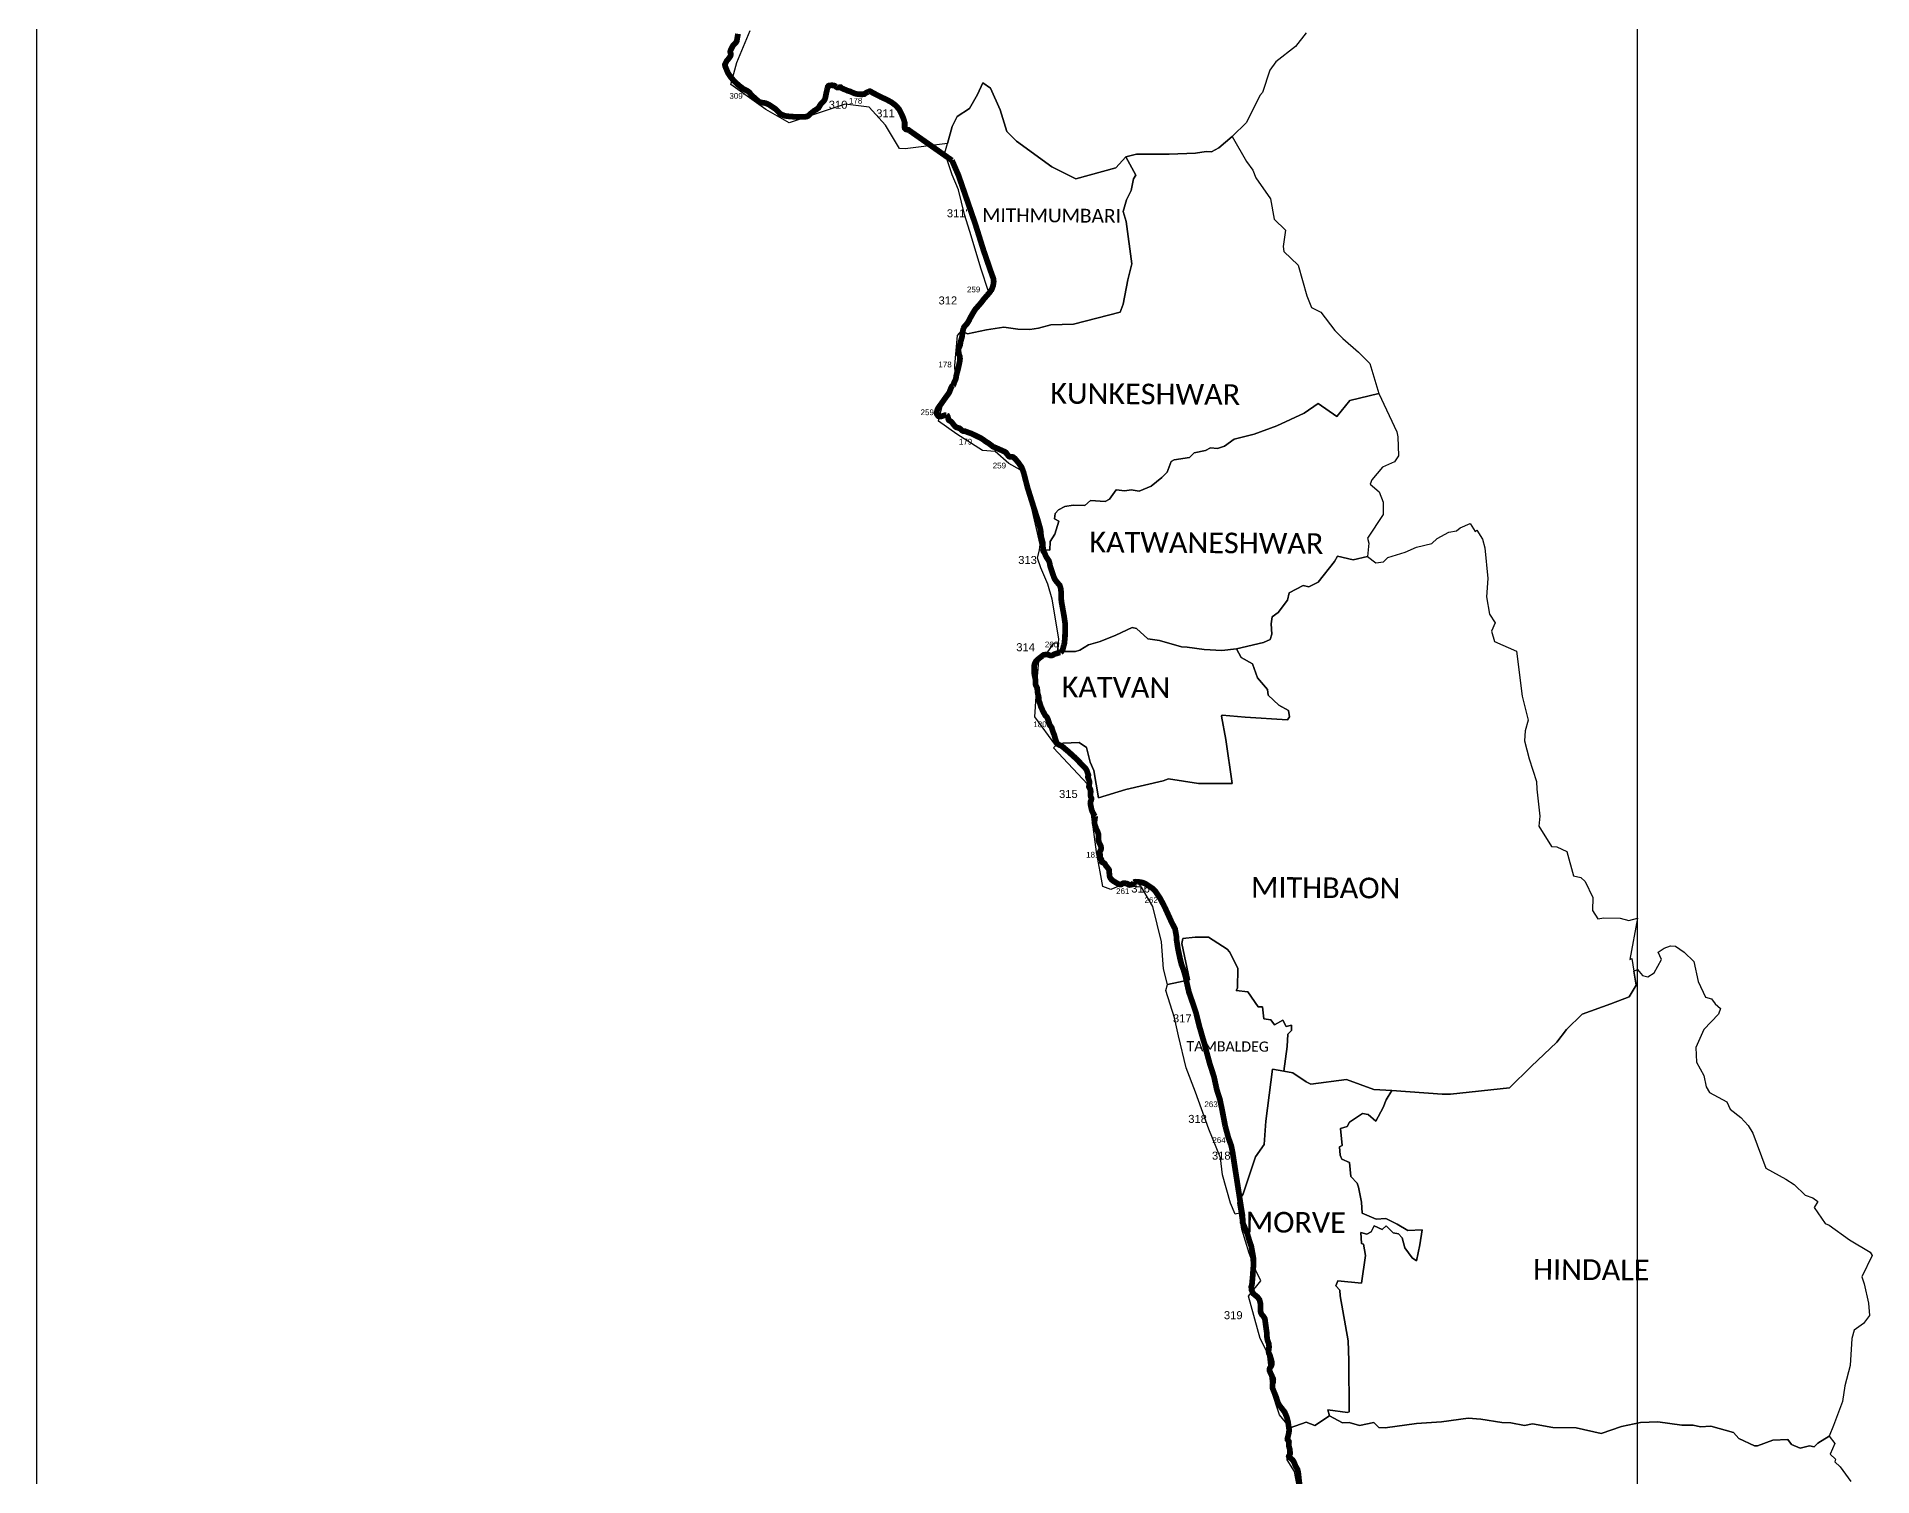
# Model space of a CAD drawing. Header units: metres. Extents: x 0 to 561379, y 0 to 4092696.
# Drawn here: x 319714 to 335767, y 1797582 to 1810169 of the extents above; entities that cross this region are included whole.
import ezdxf

# ---------------------------------------------------------------- set-up
doc = ezdxf.new("R2010")
doc.units = ezdxf.units.M
for name, color, linetype in [('ARTIFICIALLY PROTECTED', 10, 'Continuous'), ('COASTLINE', 5, 'Continuous'), ('NATURALLY PROTECTED', 3, 'Continuous'), ('UNPROTECTED', 130, 'Continuous'), ('UNPROTECTED DUE TO CREEK', 150, 'Continuous'), ('VILLAGE BOUNDRY', 32, 'Continuous'), ('VILLAGE NAME', 1, 'Continuous')]:
    doc.layers.add(name, color=color, linetype=linetype)
doc.styles.get("Standard").update_dxf_attribs({"font": 'arial.ttf'})
picture_1 = doc.add_image_def('image1.ecw', size_in_pixel=(466537, 1349983.0))

msp = doc.modelspace()

# ---------------------------------------------------------------- linework, layer by layer
at = {"layer": 'ARTIFICIALLY PROTECTED', "const_width": 50, "flags": 128}
for points in [[(328060, 1807949), (328045, 1807929), (328029, 1807911)], [(327728, 1807120), (327725, 1807118), (327717, 1807111), (327713, 1807103), (327705, 1807085), (327696, 1807060), (327681, 1807038), (327671, 1807025), (327635, 1806974), (327618, 1806950), (327601, 1806927), (327590, 1806905), (327587, 1806893), (327584, 1806878), (327587, 1806867), (327595, 1806856), (327600, 1806850), (327607, 1806847), (327623, 1806848), (327651, 1806858), (327662, 1806861), (327670, 1806861)], [(328073, 1806587), (328074, 1806586), (328115, 1806569), (328119, 1806567), (328158, 1806550), (328182, 1806539), (328191, 1806533), (328196, 1806526), (328200, 1806519), (328217, 1806499), (328224, 1806496), (328248, 1806495), (328255, 1806492), (328270, 1806480), (328284, 1806463)], [(328697, 1804848), (328687, 1804809), (328676, 1804792), (328669, 1804787)], [(329244, 1802765), (329250, 1802764), (329254, 1802762), (329255, 1802760), (329265, 1802753), (329270, 1802752), (329296, 1802757), (329306, 1802767), (329311, 1802776)], [(329347, 1802779), (329359, 1802778), (329385, 1802773), (329408, 1802765), (329434, 1802748), (329470, 1802724), (329489, 1802707), (329501, 1802693), (329538, 1802637), (329574, 1802570), (329578, 1802562)], [(330032, 1800975), (330034, 1800965), (330062, 1800877), (330081, 1800787), (330088, 1800750)], [(330109, 1800641), (330110, 1800638), (330135, 1800546), (330157, 1800483)]]:
    msp.add_lwpolyline(points, dxfattribs=at)
at = {"layer": 'COASTLINE', "flags": 128}
msp.add_lwpolyline([(325845, 1810179), (325839, 1810146), (325837, 1810132), (325832, 1810122), (325827, 1810116), (325817, 1810105), (325807, 1810095), (325801, 1810087), (325792, 1810069), (325783, 1810051), (325779, 1810039), (325781, 1810029), (325785, 1810020), (325785, 1810012), (325781, 1809999), (325771, 1809984), (325748, 1809956), (325740, 1809940), (325733, 1809926), (325734, 1809914), (325740, 1809899), (325759, 1809853), (325785, 1809813), (325818, 1809777), (325852, 1809745), (325893, 1809713), (325932, 1809693), (325947, 1809682), (325963, 1809660), (325989, 1809637), (326031, 1809600), (326053, 1809593), (326088, 1809588), (326114, 1809577), (326151, 1809553), (326177, 1809536), (326191, 1809522), (326215, 1809495), (326255, 1809477), (326303, 1809471), (326369, 1809467), (326424, 1809467), (326449, 1809471), (326462, 1809477), (326482, 1809496), (326512, 1809520), (326536, 1809535), (326543, 1809540), (326551, 1809546), (326555, 1809552), (326561, 1809563), (326569, 1809576), (326579, 1809587), (326589, 1809598), (326599, 1809608), (326607, 1809621), (326611, 1809634), (326619, 1809674), (326625, 1809699), (326628, 1809714), (326632, 1809731), (326636, 1809736), (326639, 1809740), (326644, 1809742), (326653, 1809743), (326667, 1809744), (326682, 1809743), (326692, 1809740), (326699, 1809736), (326705, 1809730), (326714, 1809725), (326721, 1809724), (326727, 1809724), (326736, 1809727), (326739, 1809728), (326744, 1809728), (326748, 1809723), (326752, 1809720), (326758, 1809717), (326773, 1809710), (326794, 1809702), (326805, 1809696), (326814, 1809694), (326825, 1809691), (326839, 1809685), (326857, 1809677), (326869, 1809672), (326885, 1809668), (326903, 1809666), (326923, 1809665), (326939, 1809665), (326952, 1809667), (326957, 1809671), (326967, 1809678), (326985, 1809686), (326993, 1809690), (326999, 1809692), (327002, 1809692), (327011, 1809688), (327023, 1809680), (327098, 1809641), (327144, 1809620), (327189, 1809596), (327227, 1809567), (327256, 1809535), (327269, 1809510), (327290, 1809465), (327300, 1809436), (327305, 1809418), (327305, 1809401), (327305, 1809381), (327305, 1809371), (327306, 1809367), (327313, 1809360), (327324, 1809356), (327339, 1809354), (327719, 1809087), (327775, 1808958), (327807, 1808866), (327923, 1808530), (327995, 1808300), (328058, 1808117), (328081, 1808053), (328084, 1808028), (328079, 1807993), (328065, 1807956), (328045, 1807929), (327998, 1807875), (327971, 1807840), (327922, 1807784), (327908, 1807762), (327877, 1807708), (327867, 1807686), (327852, 1807662), (327835, 1807643), (327823, 1807628), (327818, 1807615), (327813, 1807594), (327810, 1807575), (327808, 1807550), (327794, 1807501), (327790, 1807473), (327784, 1807459), (327776, 1807444), (327775, 1807434), (327777, 1807412), (327781, 1807390), (327787, 1807374), (327789, 1807354), (327787, 1807333), (327780, 1807300), (327772, 1807263), (327763, 1807230), (327757, 1807209), (327755, 1807189), (327750, 1807171), (327742, 1807154), (327736, 1807142), (327734, 1807131), (327730, 1807122), (327725, 1807118), (327717, 1807111), (327713, 1807103), (327705, 1807085), (327696, 1807060), (327681, 1807038), (327671, 1807025), (327635, 1806974), (327618, 1806950), (327601, 1806927), (327590, 1806905), (327587, 1806893), (327584, 1806878), (327587, 1806867), (327595, 1806856), (327600, 1806850), (327607, 1806847), (327623, 1806848), (327651, 1806858), (327662, 1806861), (327670, 1806861), (327677, 1806856), (327683, 1806845), (327687, 1806824), (327691, 1806816), (327707, 1806806), (327718, 1806797), (327729, 1806782), (327745, 1806762), (327757, 1806753), (327782, 1806746), (327794, 1806738), (327806, 1806726), (327817, 1806721), (327832, 1806720), (327841, 1806716), (327889, 1806699), (327918, 1806685), (327938, 1806675), (327968, 1806661), (327992, 1806646), (328011, 1806631), (328036, 1806616), (328062, 1806597), (328074, 1806586), (328115, 1806569), (328158, 1806550), (328182, 1806539), (328191, 1806533), (328196, 1806526), (328200, 1806519), (328217, 1806499), (328224, 1806496), (328248, 1806495), (328255, 1806492), (328270, 1806480), (328301, 1806443), (328328, 1806404), (328344, 1806363), (328360, 1806302), (328379, 1806228), (328420, 1806097), (328473, 1805931), (328493, 1805859), (328499, 1805798), (328505, 1805775), (328513, 1805744), (328514, 1805715), (328516, 1805684), (328517, 1805674), (328519, 1805668), (328528, 1805656), (328535, 1805639), (328544, 1805619), (328557, 1805600), (328566, 1805587), (328572, 1805570), (328577, 1805541), (328587, 1805511), (328602, 1805466), (328612, 1805438), (328623, 1805417), (328644, 1805392), (328661, 1805372), (328669, 1805347), (328674, 1805307), (328673, 1805272), (328676, 1805230), (328698, 1805108), (328709, 1805034), (328707, 1804922), (328702, 1804865), (328687, 1804809), (328676, 1804792), (328667, 1804787), (328643, 1804779), (328613, 1804770), (328601, 1804762), (328590, 1804759), (328574, 1804760), (328561, 1804765), (328551, 1804767), (328533, 1804766), (328521, 1804764), (328512, 1804759), (328502, 1804750), (328475, 1804729), (328461, 1804716), (328452, 1804706), (328444, 1804691), (328439, 1804675), (328439, 1804675), (328437, 1804660), (328438, 1804648), (328439, 1804637), (328439, 1804617), (328439, 1804598), (328441, 1804583), (328444, 1804573), (328447, 1804562), (328448, 1804549), (328448, 1804532), (328448, 1804515), (328451, 1804501), (328458, 1804486), (328463, 1804476), (328465, 1804462), (328467, 1804436), (328470, 1804421), (328475, 1804406), (328477, 1804394), (328477, 1804377), (328479, 1804365), (328486, 1804345), (328491, 1804329), (328497, 1804309), (328503, 1804298), (328513, 1804274), (328527, 1804248), (328535, 1804233), (328547, 1804222), (328555, 1804208), (328564, 1804182), (328571, 1804161), (328575, 1804148), (328582, 1804140), (328591, 1804129), (328593, 1804120), (328598, 1804104), (328601, 1804094), (328608, 1804076), (328613, 1804065), (328616, 1804054), (328619, 1804040), (328625, 1804022), (328633, 1803997), (328639, 1803990), (328653, 1803978), (328666, 1803973), (328674, 1803969), (328685, 1803962), (328717, 1803935), (328745, 1803911), (328783, 1803876), (328813, 1803849), (328832, 1803828), (328853, 1803806), (328868, 1803790), (328884, 1803775), (328893, 1803762), (328900, 1803747), (328906, 1803728), (328911, 1803718), (328912, 1803712), (328909, 1803704), (328907, 1803698), (328908, 1803692), (328912, 1803682), (328916, 1803672), (328920, 1803659), (328921, 1803643), (328919, 1803629), (328917, 1803618), (328917, 1803610), (328920, 1803603), (328928, 1803591), (328931, 1803582), (328932, 1803569), (328931, 1803554), (328930, 1803538), (328931, 1803530), (328933, 1803521), (328938, 1803511), (328938, 1803502), (328936, 1803494), (328933, 1803487), (328930, 1803479), (328929, 1803463), (328933, 1803443), (328940, 1803410), (328948, 1803389), (328954, 1803379), (328962, 1803364), (328969, 1803352), (328970, 1803343), (328968, 1803323), (328964, 1803302), (328966, 1803289), (328968, 1803276), (328974, 1803262), (328978, 1803252), (328981, 1803239), (328985, 1803233), (328988, 1803226), (328992, 1803220), (328995, 1803210), (329000, 1803194), (329000, 1803178), (328999, 1803152), (329001, 1803139), (329006, 1803122), (329014, 1803106), (329020, 1803094), (329022, 1803084), (329023, 1803070), (329021, 1803060), (329015, 1803051), (329012, 1803043), (329012, 1803031), (329015, 1803010), (329016, 1802989), (329019, 1802983), (329024, 1802978), (329027, 1802971), (329028, 1802963), (329029, 1802955), (329033, 1802951), (329036, 1802949), (329045, 1802947), (329055, 1802938), (329065, 1802921), (329078, 1802905), (329088, 1802892), (329094, 1802882), (329094, 1802872), (329094, 1802860), (329096, 1802845), (329098, 1802826), (329104, 1802812), (329115, 1802798), (329134, 1802784), (329156, 1802771), (329170, 1802762), (329186, 1802757), (329196, 1802756), (329201, 1802758), (329209, 1802764), (329217, 1802768), (329228, 1802769), (329240, 1802766), (329250, 1802764), (329254, 1802762), (329255, 1802760), (329265, 1802753), (329270, 1802752), (329296, 1802757), (329306, 1802767), (329311, 1802776), (329317, 1802780), (329326, 1802781), (329342, 1802780), (329359, 1802778), (329385, 1802773), (329408, 1802765), (329434, 1802748), (329470, 1802724), (329489, 1802707), (329501, 1802693), (329538, 1802637), (329574, 1802570), (329615, 1802481), (329639, 1802428), (329670, 1802368), (329681, 1802306), (329683, 1802271), (329695, 1802194), (329713, 1802109), (329726, 1802057), (329744, 1802010), (329761, 1801951), (329771, 1801903), (329791, 1801815), (329832, 1801697), (329854, 1801631), (329881, 1801521), (329896, 1801469), (329915, 1801403), (329927, 1801365), (329933, 1801341), (329945, 1801293), (329974, 1801187), (330010, 1801076), (330034, 1800965), (330062, 1800877), (330081, 1800787), (330110, 1800638), (330135, 1800546), (330162, 1800470), (330173, 1800414), (330259, 1799863), (330257, 1799849), (330263, 1799825), (330262, 1799816), (330260, 1799802), (330265, 1799791), (330282, 1799750), (330292, 1799724), (330301, 1799706), (330321, 1799637), (330336, 1799595), (330354, 1799497), (330355, 1799420), (330349, 1799337), (330342, 1799258), (330336, 1799238), (330339, 1799210), (330353, 1799180), (330391, 1799149), (330408, 1799126), (330417, 1799091), (330416, 1799037), (330419, 1799016), (330427, 1798998), (330445, 1798977), (330455, 1798960), (330458, 1798936), (330464, 1798893), (330472, 1798836), (330473, 1798803), (330478, 1798772), (330489, 1798743), (330492, 1798715), (330489, 1798689), (330487, 1798672), (330490, 1798658), (330500, 1798638), (330510, 1798604), (330516, 1798580), (330516, 1798562), (330512, 1798548), (330499, 1798530), (330496, 1798521), (330495, 1798507), (330509, 1798476), (330520, 1798452), (330527, 1798438), (330529, 1798425), (330528, 1798410), (330522, 1798387), (330522, 1798353), (330534, 1798323), (330552, 1798280), (330569, 1798228), (330582, 1798203), (330628, 1798144), (330648, 1798097), (330658, 1798056), (330668, 1797986), (330663, 1797954), (330658, 1797934), (330654, 1797917), (330652, 1797909), (330653, 1797902), (330660, 1797894), (330665, 1797888), (330666, 1797882), (330665, 1797867), (330664, 1797862), (330665, 1797846), (330668, 1797836), (330672, 1797823), (330673, 1797805), (330677, 1797789), (330676, 1797780), (330672, 1797770), (330665, 1797760), (330664, 1797756), (330666, 1797752), (330673, 1797747), (330680, 1797741), (330689, 1797733), (330699, 1797724), (330710, 1797706), (330723, 1797673), (330740, 1797643), (330747, 1797616), (330753, 1797559)], dxfattribs=at)
at = {"layer": 'NATURALLY PROTECTED', "const_width": 50, "flags": 128}
for points in [[(325847, 1810194), (325845, 1810179), (325839, 1810146), (325837, 1810132), (325832, 1810122), (325827, 1810116), (325817, 1810105), (325807, 1810095), (325801, 1810087), (325792, 1810069), (325783, 1810051), (325779, 1810039), (325781, 1810029), (325785, 1810020), (325785, 1810012), (325781, 1809999), (325771, 1809984), (325748, 1809956), (325740, 1809940), (325733, 1809926), (325734, 1809914), (325740, 1809899), (325759, 1809853), (325785, 1809813), (325818, 1809777), (325852, 1809745), (325893, 1809713), (325932, 1809693), (325947, 1809682), (325963, 1809660), (325989, 1809637), (326031, 1809600), (326053, 1809593), (326088, 1809588), (326114, 1809577), (326151, 1809553), (326177, 1809536), (326191, 1809522), (326215, 1809495), (326255, 1809477), (326303, 1809471), (326369, 1809467), (326424, 1809467), (326449, 1809471), (326462, 1809477), (326482, 1809496), (326512, 1809520), (326536, 1809535), (326543, 1809540), (326551, 1809546), (326555, 1809552), (326561, 1809563), (326569, 1809576), (326579, 1809587), (326589, 1809598), (326599, 1809608), (326607, 1809621), (326611, 1809634), (326619, 1809674), (326625, 1809699), (326627, 1809710)], [(326627, 1809710), (326628, 1809714), (326632, 1809731), (326636, 1809736), (326639, 1809740), (326644, 1809742), (326653, 1809743), (326667, 1809744), (326682, 1809743), (326692, 1809740), (326699, 1809736), (326705, 1809730), (326709, 1809728)], [(326985, 1809686), (326993, 1809690), (326999, 1809692), (327002, 1809692), (327011, 1809688), (327023, 1809680), (327098, 1809641), (327144, 1809620), (327189, 1809596), (327227, 1809567), (327256, 1809535), (327269, 1809510), (327290, 1809465), (327300, 1809436), (327305, 1809418), (327305, 1809401), (327305, 1809381), (327305, 1809371), (327306, 1809367), (327313, 1809360), (327324, 1809356), (327339, 1809354), (327348, 1809347)], [(327719, 1809087), (327775, 1808958), (327807, 1808866), (327923, 1808530), (327995, 1808300), (328058, 1808117), (328081, 1808053), (328084, 1808028), (328079, 1807993), (328065, 1807956), (328060, 1807949)], [(328029, 1807911), (327998, 1807875), (327971, 1807840), (327922, 1807784), (327908, 1807762), (327877, 1807708), (327867, 1807686), (327852, 1807662), (327835, 1807643), (327823, 1807628), (327819, 1807618)], [(328284, 1806463), (328301, 1806443), (328328, 1806404), (328344, 1806363), (328360, 1806302), (328379, 1806228), (328420, 1806097), (328473, 1805931), (328493, 1805859), (328499, 1805798), (328505, 1805775), (328513, 1805744), (328514, 1805715), (328516, 1805684), (328517, 1805674), (328519, 1805668), (328528, 1805656), (328535, 1805639), (328544, 1805619), (328557, 1805600), (328566, 1805587), (328572, 1805570), (328577, 1805541), (328587, 1805511), (328602, 1805466), (328612, 1805438), (328623, 1805417), (328644, 1805392), (328661, 1805372), (328669, 1805347), (328674, 1805307), (328673, 1805272), (328676, 1805230), (328698, 1805108), (328709, 1805034), (328707, 1804922), (328702, 1804865), (328697, 1804848)], [(328669, 1804787), (328667, 1804787), (328643, 1804779), (328613, 1804770), (328601, 1804762), (328590, 1804759), (328574, 1804760), (328561, 1804765), (328551, 1804767), (328533, 1804766), (328521, 1804764), (328512, 1804759), (328510, 1804757)], [(328804, 1803858), (328813, 1803849), (328832, 1803828), (328853, 1803806), (328868, 1803790), (328884, 1803775), (328893, 1803762), (328900, 1803747), (328906, 1803728), (328911, 1803718), (328912, 1803712), (328909, 1803704), (328907, 1803698), (328908, 1803692), (328912, 1803682), (328916, 1803672), (328920, 1803659), (328921, 1803643), (328919, 1803629), (328917, 1803618), (328917, 1803610), (328920, 1803603), (328928, 1803591), (328931, 1803582), (328932, 1803569), (328931, 1803554), (328930, 1803538), (328931, 1803530), (328933, 1803521), (328938, 1803511), (328938, 1803502), (328936, 1803494), (328933, 1803487), (328930, 1803479), (328929, 1803463), (328933, 1803443), (328940, 1803410), (328948, 1803389), (328954, 1803379), (328962, 1803364), (328969, 1803352), (328969, 1803352)], [(329311, 1802776), (329317, 1802780), (329326, 1802781), (329342, 1802780), (329347, 1802779)], [(329578, 1802562), (329615, 1802481), (329639, 1802428), (329670, 1802368), (329681, 1802306), (329683, 1802271), (329695, 1802194), (329713, 1802109), (329726, 1802057), (329744, 1802010), (329761, 1801951), (329771, 1801903), (329791, 1801815), (329832, 1801697), (329854, 1801631), (329881, 1801521), (329896, 1801469), (329915, 1801403), (329927, 1801365), (329933, 1801341), (329945, 1801293), (329974, 1801187), (330010, 1801076), (330032, 1800975)], [(330088, 1800750), (330109, 1800641)], [(330157, 1800483), (330162, 1800470), (330173, 1800414), (330188, 1800316)], [(330249, 1799923), (330259, 1799863), (330257, 1799849), (330263, 1799825), (330262, 1799816), (330260, 1799802), (330265, 1799791), (330282, 1799750), (330292, 1799724), (330301, 1799706), (330321, 1799637), (330336, 1799595), (330354, 1799497), (330355, 1799420), (330349, 1799337), (330342, 1799258), (330336, 1799238), (330339, 1799210), (330353, 1799180), (330391, 1799149), (330408, 1799126), (330417, 1799091), (330416, 1799037), (330419, 1799016), (330427, 1798998), (330445, 1798977), (330455, 1798960), (330458, 1798936), (330464, 1798893), (330472, 1798836), (330473, 1798803), (330478, 1798772), (330489, 1798743), (330492, 1798715), (330489, 1798689), (330487, 1798672), (330490, 1798658), (330500, 1798638), (330510, 1798604), (330516, 1798580), (330516, 1798562), (330512, 1798548), (330499, 1798530), (330496, 1798521), (330495, 1798507), (330509, 1798476), (330520, 1798452), (330527, 1798438), (330529, 1798425), (330528, 1798410), (330522, 1798387), (330522, 1798353), (330534, 1798323), (330552, 1798280), (330569, 1798228), (330582, 1798203), (330628, 1798144), (330648, 1798097), (330658, 1798056), (330668, 1797986), (330663, 1797954), (330658, 1797934), (330654, 1797917), (330652, 1797909), (330653, 1797902), (330660, 1797894), (330665, 1797888), (330666, 1797882), (330665, 1797867), (330664, 1797862), (330665, 1797846), (330668, 1797836), (330672, 1797823), (330673, 1797805), (330677, 1797789), (330676, 1797780), (330672, 1797770), (330665, 1797760), (330664, 1797756), (330666, 1797752), (330673, 1797747), (330680, 1797741), (330689, 1797733), (330699, 1797724), (330710, 1797706), (330723, 1797673), (330740, 1797643), (330747, 1797616), (330753, 1797559), (330759, 1797507)]]:
    msp.add_lwpolyline(points, dxfattribs=at)
at = {"layer": 'UNPROTECTED', "const_width": 50, "flags": 128}
for points in [[(326709, 1809728), (326714, 1809725), (326721, 1809724), (326727, 1809724), (326736, 1809727), (326739, 1809728), (326744, 1809728), (326748, 1809723), (326752, 1809720), (326758, 1809717), (326773, 1809710), (326794, 1809702), (326805, 1809696), (326814, 1809694), (326825, 1809691), (326839, 1809685), (326857, 1809677), (326869, 1809672), (326885, 1809668), (326903, 1809666), (326923, 1809665), (326939, 1809665), (326952, 1809667), (326957, 1809671), (326967, 1809678), (326985, 1809686)], [(327819, 1807618), (327818, 1807615), (327813, 1807594), (327810, 1807575), (327808, 1807550), (327794, 1807501), (327790, 1807473), (327784, 1807459), (327776, 1807444), (327775, 1807434), (327777, 1807412), (327781, 1807390), (327787, 1807374), (327789, 1807354), (327787, 1807333), (327780, 1807300), (327772, 1807263), (327763, 1807230), (327757, 1807209), (327755, 1807189), (327750, 1807171), (327742, 1807154), (327736, 1807142), (327734, 1807131), (327730, 1807122), (327729, 1807121)], [(327672, 1806859), (327677, 1806856), (327683, 1806845), (327687, 1806824), (327691, 1806816), (327707, 1806806), (327718, 1806797), (327729, 1806782), (327745, 1806762), (327757, 1806753), (327782, 1806746), (327794, 1806738), (327806, 1806726), (327817, 1806721), (327832, 1806720), (327841, 1806716), (327889, 1806699), (327918, 1806685), (327938, 1806675), (327968, 1806661), (327992, 1806646), (328011, 1806631), (328036, 1806616), (328062, 1806597), (328073, 1806587)], [(328510, 1804757), (328502, 1804750), (328475, 1804729), (328461, 1804716), (328452, 1804706), (328444, 1804691), (328439, 1804675), (328439, 1804675), (328437, 1804660), (328438, 1804648), (328439, 1804637), (328439, 1804617), (328439, 1804598), (328441, 1804583), (328444, 1804573), (328447, 1804562), (328448, 1804549), (328448, 1804532), (328448, 1804515), (328451, 1804501), (328458, 1804486), (328463, 1804476), (328465, 1804462), (328467, 1804436), (328470, 1804421), (328475, 1804406), (328477, 1804394), (328477, 1804377), (328479, 1804365), (328486, 1804345), (328491, 1804329), (328497, 1804309), (328503, 1804298), (328513, 1804274), (328527, 1804248), (328535, 1804233), (328547, 1804222), (328555, 1804208), (328564, 1804182), (328571, 1804161), (328575, 1804148), (328582, 1804140), (328591, 1804129), (328593, 1804120), (328598, 1804104), (328601, 1804094), (328608, 1804076), (328613, 1804065), (328616, 1804054), (328619, 1804040), (328625, 1804022), (328633, 1803997), (328639, 1803990), (328653, 1803978), (328666, 1803973), (328674, 1803969), (328685, 1803962), (328717, 1803935), (328745, 1803911), (328783, 1803876), (328804, 1803858)], [(328969, 1803352), (328970, 1803343), (328968, 1803323), (328964, 1803302), (328966, 1803289), (328968, 1803276), (328974, 1803262), (328978, 1803252), (328981, 1803239), (328985, 1803233), (328988, 1803226), (328992, 1803220), (328995, 1803210), (329000, 1803194), (329000, 1803178), (328999, 1803152), (329001, 1803139), (329006, 1803122), (329014, 1803106), (329020, 1803094), (329022, 1803084), (329023, 1803070), (329021, 1803060), (329015, 1803051), (329012, 1803043), (329012, 1803031), (329015, 1803010), (329016, 1802989), (329019, 1802983), (329024, 1802978), (329027, 1802971), (329028, 1802963), (329029, 1802955), (329033, 1802951), (329036, 1802949), (329045, 1802947), (329055, 1802938), (329065, 1802921), (329078, 1802905), (329088, 1802892), (329094, 1802882), (329094, 1802872), (329094, 1802860), (329096, 1802845), (329098, 1802826), (329104, 1802812), (329115, 1802798), (329134, 1802784), (329156, 1802771), (329170, 1802762), (329186, 1802757), (329196, 1802756), (329201, 1802758), (329209, 1802764), (329217, 1802768), (329228, 1802769), (329240, 1802766), (329244, 1802765)]]:
    msp.add_lwpolyline(points, dxfattribs=at)
at = {"layer": 'UNPROTECTED DUE TO CREEK', "const_width": 50, "flags": 128}
for points in [[(327348, 1809347), (327719, 1809087)], [(330188, 1800316), (330249, 1799923)]]:
    msp.add_lwpolyline(points, dxfattribs=at)
at = {"layer": 'VILLAGE BOUNDRY'}
for points in [[(330815, 1810203, 0), (330722, 1810082, 0), (330551, 1809950, 0), (330499, 1809876, 0), (330433, 1809682, 0), (330412, 1809656, 0), (330294, 1809420, 0), (330169, 1809296, 0), (330053, 1809197, 0), (329989, 1809161, 0), (329941, 1809165, 0), (329847, 1809150, 0), (329618, 1809143, 0), (329332, 1809143, 0), (329240, 1809117, 0), (329153, 1809023, 0), (328802, 1808927, 0), (328591, 1809032, 0), (328282, 1809256, 0), (328199, 1809340, 0), (328141, 1809530, 0), (328055, 1809718, 0), (327990, 1809764, 0), (327943, 1809663, 0), (327871, 1809540, 0), (327765, 1809470, 0), (327721, 1809385, 0), (327679, 1809236, 0), (327309, 1809187, 0), (327260, 1809192, 0), (327137, 1809394, 0), (326995, 1809552, 0), (326786, 1809580, 0), (326295, 1809417, 0), (326092, 1809531, 0), (325786, 1809751, 0), (325837, 1809943, 0), (325955, 1810224, 0)], [(330754, 1797412, 0), (330714, 1797623, 0), (330650, 1797725, 0), (330677, 1798006, 0), (330816, 1798057, 0), (330891, 1798027, 0), (331019, 1798110, 0), (331134, 1798050, 0), (331192, 1798054, 0), (331282, 1798027, 0), (331407, 1798054, 0), (331451, 1798008, 0), (331508, 1798006, 0), (331780, 1798044, 0), (332000, 1798059, 0), (332233, 1798092, 0), (332345, 1798083, 0), (332527, 1798053, 0), (332606, 1798051, 0), (332726, 1798025, 0), (332797, 1798041, 0), (332974, 1798010, 0), (333178, 1798005, 0), (333397, 1797956, 0), (333574, 1798018, 0), (333741, 1798052, 0), (333891, 1798059, 0), (334101, 1798028, 0), (334202, 1798028, 0), (334265, 1798015, 0), (334356, 1798020, 0), (334553, 1797965, 0), (334601, 1797914, 0), (334737, 1797848, 0), (334762, 1797848, 0), (334897, 1797899, 0), (335030, 1797905, 0), (335060, 1797859, 0), (335136, 1797829, 0), (335219, 1797850, 0), (335260, 1797840, 0), (335291, 1797873, 0), (335389, 1797932, 0), (335440, 1797868, 0), (335400, 1797776, 0), (335445, 1797733, 0), (335439, 1797710, 0), (335487, 1797666, 0), (335579, 1797537, 0)]]:
    msp.add_polyline3d(points, dxfattribs=at)
for points in [[(329326, 1808958, 0), (329305, 1808927, 0), (329285, 1808824, 0), (329245, 1808742, 0), (329217, 1808640, 0), (329242, 1808554, 0), (329293, 1808182, 0), (329258, 1808042, 0), (329215, 1807830, 0), (329189, 1807759, 0), (328782, 1807656, 0), (328583, 1807650, 0), (328474, 1807620, 0), (328400, 1807609, 0), (328296, 1807611, 0), (328171, 1807629, 0), (328022, 1807607, 0), (327855, 1807570, 0), (327801, 1807596, 0), (327949, 1807794, 0), (328064, 1807932, 0), (328035, 1807949, 0), (327973, 1808135, 0), (327876, 1808466, 0), (327829, 1808615, 0), (327775, 1808830, 0), (327719, 1808960, 0), (327657, 1809154, 0), (327679, 1809236, 0), (327721, 1809385, 0), (327765, 1809470, 0), (327871, 1809540, 0), (327943, 1809663, 0), (327990, 1809764, 0), (328055, 1809718, 0), (328141, 1809530, 0), (328199, 1809340, 0), (328282, 1809256, 0), (328591, 1809032, 0), (328802, 1808927, 0), (329153, 1809023, 0), (329240, 1809117, 0)], [(330620, 1808291, 0), (330745, 1808172, 0), (330823, 1807902, 0), (330862, 1807800, 0), (330946, 1807761, 0), (331067, 1807599, 0), (331137, 1807529, 0), (331274, 1807412, 0), (331372, 1807311, 0), (331451, 1807048, 0), (331197, 1806988, 0), (331085, 1806849, 0), (330921, 1806963, 0), (330798, 1806877, 0), (330561, 1806766, 0), (330362, 1806693, 0), (330188, 1806650, 0), (330101, 1806588, 0), (330040, 1806569, 0), (329979, 1806574, 0), (329935, 1806550, 0), (329837, 1806530, 0), (329795, 1806490, 0), (329661, 1806469, 0), (329635, 1806455, 0), (329601, 1806360, 0), (329555, 1806314, 0), (329462, 1806239, 0), (329356, 1806194, 0), (329285, 1806207, 0), (329230, 1806199, 0), (329155, 1806206, 0), (329095, 1806125, 0), (329059, 1806104, 0), (328931, 1806113, 0), (328881, 1806069, 0), (328779, 1806074, 0), (328706, 1806060, 0), (328651, 1806031, 0), (328622, 1805999, 0), (328614, 1805954, 0), (328653, 1805934, 0), (328618, 1805820, 0), (328578, 1805756, 0), (328575, 1805680, 0), (328484, 1805681, 0), (328489, 1805728, 0), (328358, 1806299, 0), (328315, 1806383, 0), (328215, 1806436, 0), (328097, 1806543, 0), (327987, 1806551, 0), (327762, 1806693, 0), (327601, 1806806, 0), (327644, 1806986, 0), (327750, 1807160, 0), (327744, 1807295, 0), (327767, 1807556, 0), (327801, 1807596, 0), (327855, 1807570, 0), (328022, 1807607, 0), (328171, 1807629, 0), (328296, 1807611, 0), (328400, 1807609, 0), (328474, 1807620, 0), (328583, 1807650, 0), (328782, 1807656, 0), (329189, 1807759, 0), (329215, 1807830, 0), (329258, 1808042, 0), (329293, 1808182, 0), (329242, 1808554, 0), (329217, 1808640, 0), (329245, 1808742, 0), (329285, 1808824, 0), (329305, 1808927, 0), (329326, 1808958, 0), (329240, 1809117, 0), (329332, 1809143, 0), (329618, 1809143, 0), (329847, 1809150, 0), (329941, 1809165, 0), (329989, 1809161, 0), (330053, 1809197, 0), (330169, 1809296, 0), (330295, 1809078, 0), (330350, 1809002, 0), (330376, 1808935, 0), (330505, 1808750, 0), (330536, 1808572, 0), (330636, 1808477, 0), (330615, 1808335, 0)], [(328650, 1804868, 0), (328654, 1804904, 0), (328594, 1805250, 0), (328557, 1805381, 0), (328497, 1805526, 0), (328468, 1805611, 0), (328484, 1805681, 0), (328575, 1805680, 0), (328578, 1805756, 0), (328618, 1805820, 0), (328653, 1805934, 0), (328614, 1805954, 0), (328622, 1805999, 0), (328651, 1806031, 0), (328706, 1806060, 0), (328779, 1806074, 0), (328881, 1806069, 0), (328931, 1806113, 0), (329059, 1806104, 0), (329095, 1806125, 0), (329155, 1806206, 0), (329230, 1806199, 0), (329285, 1806207, 0), (329356, 1806194, 0), (329462, 1806239, 0), (329555, 1806314, 0), (329601, 1806360, 0), (329635, 1806455, 0), (329661, 1806469, 0), (329795, 1806490, 0), (329837, 1806530, 0), (329935, 1806550, 0), (329979, 1806574, 0), (330040, 1806569, 0), (330101, 1806588, 0), (330188, 1806650, 0), (330362, 1806693, 0), (330561, 1806766, 0), (330798, 1806877, 0), (330921, 1806963, 0), (331085, 1806849, 0), (331197, 1806988, 0), (331451, 1807048, 0), (331608, 1806713, 0), (331619, 1806669, 0), (331623, 1806503, 0), (331589, 1806451, 0), (331484, 1806405, 0), (331391, 1806295, 0), (331376, 1806256, 0), (331455, 1806189, 0), (331490, 1806099, 0), (331490, 1805990, 0), (331354, 1805783, 0), (331364, 1805742, 0), (331353, 1805623, 0), (331228, 1805594, 0), (331089, 1805627, 0), (331063, 1805579, 0), (330920, 1805401, 0), (330839, 1805360, 0), (330791, 1805372, 0), (330669, 1805305, 0), (330653, 1805242, 0), (330571, 1805134, 0), (330518, 1805097, 0), (330510, 1805036, 0), (330516, 1804946, 0), (330501, 1804897, 0), (330442, 1804872, 0), (330207, 1804816, 0), (330079, 1804803, 0), (329925, 1804812, 0), (329775, 1804832, 0), (329725, 1804833, 0), (329533, 1804889, 0), (329431, 1804905, 0), (329332, 1804994, 0), (329295, 1805004, 0), (329152, 1804935, 0), (329014, 1804880, 0), (328912, 1804852, 0), (328837, 1804805, 0), (328800, 1804794, 0), (328642, 1804794, 0)], [(333715, 1802461, 0), (333648, 1802101, 0), (333664, 1802108, 0), (333682, 1802000, 0), (333703, 1801876, 0), (333641, 1801774, 0), (333482, 1801713, 0), (333229, 1801623, 0), (333093, 1801488, 0), (333009, 1801378, 0), (332785, 1801166, 0), (332596, 1800979, 0), (332078, 1800923, 0), (332006, 1800924, 0), (331565, 1800954, 0), (331409, 1800965, 0), (331169, 1801052, 0), (330857, 1801011, 0), (330816, 1801030, 0), (330700, 1801109, 0), (330621, 1801124, 0), (330650, 1801341, 0), (330657, 1801447, 0), (330689, 1801481, 0), (330689, 1801527, 0), (330642, 1801515, 0), (330612, 1801570, 0), (330539, 1801530, 0), (330508, 1801572, 0), (330446, 1801582, 0), (330433, 1801686, 0), (330397, 1801686, 0), (330306, 1801817, 0), (330204, 1801830, 0), (330216, 1801849, 0), (330220, 1802024, 0), (330145, 1802168, 0), (330124, 1802192, 0), (329961, 1802297, 0), (329845, 1802295, 0), (329737, 1802284, 0), (329730, 1802242, 0), (329797, 1801922, 0), (329604, 1801883, 0), (329569, 1802019, 0), (329552, 1802256, 0), (329475, 1802563, 0), (329377, 1802732, 0), (329192, 1802747, 0), (329107, 1802714, 0), (329037, 1802738, 0), (328982, 1803043, 0), (328905, 1803633, 0), (328606, 1803950, 0), (328628, 1803972, 0), (328692, 1803993, 0), (328832, 1803997, 0), (328894, 1803955, 0), (328927, 1803827, 0), (328960, 1803752, 0), (329000, 1803515, 0), (329240, 1803586, 0), (329566, 1803663, 0), (329613, 1803679, 0), (329874, 1803638, 0), (330169, 1803640, 0), (330113, 1804024, 0), (330076, 1804228, 0), (330081, 1804236, 0), (330283, 1804219, 0), (330654, 1804197, 0), (330671, 1804221, 0), (330661, 1804277, 0), (330577, 1804323, 0), (330485, 1804412, 0), (330479, 1804460, 0), (330392, 1804562, 0), (330348, 1804687, 0), (330249, 1804740, 0), (330207, 1804816, 0), (330442, 1804872, 0), (330501, 1804897, 0), (330516, 1804946, 0), (330510, 1805036, 0), (330518, 1805097, 0), (330571, 1805134, 0), (330653, 1805242, 0), (330669, 1805305, 0), (330791, 1805372, 0), (330839, 1805360, 0), (330920, 1805401, 0), (331063, 1805579, 0), (331089, 1805627, 0), (331228, 1805594, 0), (331353, 1805623, 0), (331426, 1805568, 0), (331492, 1805578, 0), (331530, 1805614, 0), (331682, 1805662, 0), (331782, 1805706, 0), (331916, 1805739, 0), (331963, 1805782, 0), (332063, 1805838, 0), (332131, 1805848, 0), (332162, 1805874, 0), (332250, 1805912, 0), (332294, 1805843, 0), (332310, 1805855, 0), (332358, 1805775, 0), (332378, 1805701, 0), (332405, 1805432, 0), (332394, 1805271, 0), (332421, 1805120, 0), (332469, 1805044, 0), (332437, 1804971, 0), (332464, 1804882, 0), (332657, 1804797, 0), (332704, 1804404, 0), (332759, 1804194, 0), (332731, 1804101, 0), (332727, 1804013, 0), (332766, 1803856, 0), (332830, 1803658, 0), (332834, 1803590, 0), (332860, 1803353, 0), (332850, 1803267, 0), (332962, 1803088, 0), (333009, 1803086, 0), (333096, 1803046, 0), (333154, 1802831, 0), (333218, 1802819, 0), (333257, 1802784, 0), (333324, 1802643, 0), (333319, 1802530, 0), (333366, 1802457, 0), (333419, 1802465, 0), (333561, 1802463, 0), (333638, 1802443, 0)], [(330671, 1804221, 0), (330654, 1804197, 0), (330283, 1804219, 0), (330081, 1804236, 0), (330076, 1804228, 0), (330113, 1804024, 0), (330169, 1803640, 0), (329874, 1803638, 0), (329613, 1803679, 0), (329566, 1803663, 0), (329240, 1803586, 0), (329000, 1803515, 0), (328960, 1803752, 0), (328927, 1803827, 0), (328894, 1803955, 0), (328832, 1803997, 0), (328692, 1803993, 0), (328628, 1803972, 0), (328443, 1804223, 0), (328467, 1804578, 0), (328479, 1804708, 0), (328552, 1804783, 0), (328610, 1804867, 0), (328650, 1804868, 0), (328642, 1804794, 0), (328800, 1804794, 0), (328837, 1804805, 0), (328912, 1804852, 0), (329014, 1804880, 0), (329152, 1804935, 0), (329295, 1805004, 0), (329332, 1804994, 0), (329431, 1804905, 0), (329533, 1804889, 0), (329725, 1804833, 0), (329775, 1804832, 0), (329925, 1804812, 0), (330079, 1804803, 0), (330207, 1804816, 0), (330249, 1804740, 0), (330348, 1804687, 0), (330392, 1804562, 0), (330479, 1804460, 0), (330485, 1804412, 0), (330577, 1804323, 0), (330661, 1804277, 0)], [(330689, 1801481, 0), (330657, 1801447, 0), (330650, 1801341, 0), (330621, 1801124, 0), (330522, 1801143, 0), (330463, 1800688, 0), (330449, 1800484, 0), (330372, 1800376, 0), (330264, 1800053, 0), (330219, 1799974, 0), (330233, 1799884, 0), (330194, 1799874, 0), (330156, 1799971, 0), (330086, 1800219, 0), (330066, 1800366, 0), (329965, 1800617, 0), (329848, 1800940, 0), (329768, 1801154, 0), (329699, 1801434, 0), (329664, 1801592, 0), (329589, 1801829, 0), (329604, 1801883, 0), (329797, 1801922, 0), (329730, 1802242, 0), (329737, 1802284, 0), (329845, 1802295, 0), (329961, 1802297, 0), (330124, 1802192, 0), (330145, 1802168, 0), (330220, 1802024, 0), (330216, 1801849, 0), (330204, 1801830, 0), (330306, 1801817, 0), (330397, 1801686, 0), (330433, 1801686, 0), (330446, 1801582, 0), (330508, 1801572, 0), (330539, 1801530, 0), (330612, 1801570, 0), (330642, 1801515, 0), (330689, 1801527, 0)], [(335767, 1799514, 0), (335675, 1799327, 0), (335696, 1799265, 0), (335733, 1799097, 0), (335743, 1798988, 0), (335691, 1798917, 0), (335609, 1798861, 0), (335589, 1798787, 0), (335573, 1798552, 0), (335528, 1798372, 0), (335507, 1798237, 0), (335429, 1798025, 0), (335389, 1797932, 0), (335291, 1797873, 0), (335260, 1797840, 0), (335219, 1797850, 0), (335136, 1797829, 0), (335060, 1797859, 0), (335030, 1797905, 0), (334897, 1797899, 0), (334762, 1797848, 0), (334737, 1797848, 0), (334601, 1797914, 0), (334553, 1797965, 0), (334356, 1798020, 0), (334265, 1798015, 0), (334202, 1798028, 0), (334101, 1798028, 0), (333891, 1798059, 0), (333741, 1798052, 0), (333574, 1798018, 0), (333397, 1797956, 0), (333178, 1798005, 0), (332974, 1798010, 0), (332797, 1798041, 0), (332726, 1798025, 0), (332606, 1798051, 0), (332527, 1798053, 0), (332345, 1798083, 0), (332233, 1798092, 0), (332000, 1798059, 0), (331780, 1798044, 0), (331508, 1798006, 0), (331451, 1798008, 0), (331407, 1798054, 0), (331282, 1798027, 0), (331192, 1798054, 0), (331134, 1798050, 0), (331019, 1798110, 0), (331019, 1798110, 0), (331007, 1798164, 0), (331177, 1798141, 0), (331193, 1798145, 0), (331189, 1798594, 0), (331183, 1798767, 0), (331115, 1799161, 0), (331111, 1799211, 0), (331077, 1799247, 0), (331094, 1799290, 0), (331300, 1799272, 0), (331334, 1799514, 0), (331319, 1799612, 0), (331300, 1799617, 0), (331295, 1799714, 0), (331346, 1799700, 0), (331385, 1799721, 0), (331412, 1799771, 0), (331480, 1799740, 0), (331516, 1799773, 0), (331577, 1799711, 0), (331623, 1799701, 0), (331656, 1799666, 0), (331679, 1799579, 0), (331743, 1799492, 0), (331781, 1799466, 0), (331811, 1799606, 0), (331830, 1799737, 0), (331704, 1799732, 0), (331613, 1799787, 0), (331514, 1799836, 0), (331429, 1799831, 0), (331305, 1799882, 0), (331300, 1799978, 0), (331275, 1800109, 0), (331261, 1800145, 0), (331207, 1800204, 0), (331194, 1800325, 0), (331129, 1800356, 0), (331114, 1800390, 0), (331108, 1800462, 0), (331132, 1800475, 0), (331118, 1800623, 0), (331176, 1800641, 0), (331194, 1800678, 0), (331308, 1800755, 0), (331358, 1800746, 0), (331427, 1800686, 0), (331489, 1800806, 0), (331517, 1800874, 0), (331565, 1800954, 0), (332006, 1800924, 0), (332078, 1800923, 0), (332596, 1800979, 0), (332785, 1801166, 0), (333009, 1801378, 0), (333093, 1801488, 0), (333229, 1801623, 0), (333482, 1801713, 0), (333641, 1801774, 0), (333703, 1801876, 0), (333682, 1802000, 0), (333713, 1802014, 0), (333759, 1801960, 0), (333805, 1801949, 0), (333861, 1801985, 0), (333924, 1802100, 0), (333895, 1802166, 0), (333946, 1802201, 0), (334003, 1802221, 0), (334045, 1802216, 0), (334121, 1802165, 0), (334208, 1802082, 0), (334245, 1801908, 0), (334309, 1801772, 0), (334362, 1801757, 0), (334393, 1801712, 0), (334441, 1801671, 0), (334423, 1801622, 0), (334295, 1801490, 0), (334223, 1801332, 0), (334231, 1801204, 0), (334295, 1801087, 0), (334314, 1800987, 0), (334343, 1800939, 0), (334496, 1800855, 0), (334523, 1800792, 0), (334619, 1800718, 0), (334682, 1800650, 0), (334724, 1800581, 0), (334837, 1800277, 0), (335012, 1800180, 0), (335083, 1800134, 0), (335180, 1800041, 0), (335247, 1800016, 0), (335290, 1799984, 0), (335258, 1799933, 0), (335356, 1799793, 0), (335390, 1799777, 0), (335569, 1799651, 0), (335749, 1799543, 0)], [(331114, 1800390, 0), (331129, 1800356, 0), (331194, 1800325, 0), (331207, 1800204, 0), (331261, 1800145, 0), (331275, 1800109, 0), (331300, 1799978, 0), (331305, 1799882, 0), (331429, 1799831, 0), (331514, 1799836, 0), (331613, 1799787, 0), (331704, 1799732, 0), (331830, 1799737, 0), (331811, 1799606, 0), (331781, 1799466, 0), (331743, 1799492, 0), (331679, 1799579, 0), (331656, 1799666, 0), (331623, 1799701, 0), (331577, 1799711, 0), (331516, 1799773, 0), (331480, 1799740, 0), (331412, 1799771, 0), (331385, 1799721, 0), (331346, 1799700, 0), (331295, 1799714, 0), (331300, 1799617, 0), (331319, 1799612, 0), (331334, 1799514, 0), (331300, 1799272, 0), (331094, 1799290, 0), (331077, 1799247, 0), (331111, 1799211, 0), (331115, 1799161, 0), (331183, 1798767, 0), (331189, 1798594, 0), (331193, 1798145, 0), (331177, 1798141, 0), (331007, 1798164, 0), (331019, 1798110, 0), (330891, 1798027, 0), (330816, 1798057, 0), (330677, 1798006, 0), (330584, 1798121, 0), (330512, 1798331, 0), (330478, 1798663, 0), (330415, 1798786, 0), (330312, 1799157, 0), (330421, 1799291, 0), (330376, 1799383, 0), (330317, 1799534, 0), (330255, 1799743, 0), (330233, 1799884, 0), (330219, 1799974, 0), (330264, 1800053, 0), (330372, 1800376, 0), (330449, 1800484, 0), (330463, 1800688, 0), (330522, 1801143, 0), (330621, 1801124, 0), (330700, 1801109, 0), (330816, 1801030, 0), (330857, 1801011, 0), (331169, 1801052, 0), (331409, 1800965, 0), (331565, 1800954, 0), (331517, 1800874, 0), (331489, 1800806, 0), (331427, 1800686, 0), (331358, 1800746, 0), (331308, 1800755, 0), (331194, 1800678, 0), (331176, 1800641, 0), (331118, 1800623, 0), (331132, 1800475, 0), (331108, 1800462, 0)]]:
    msp.add_polyline3d(points, close=True, dxfattribs=at)

# ---------------------------------------------------------------- texts
at = {"layer": 'ARTIFICIALLY PROTECTED', "char_height": 50, "attachment_point": 1}
for s, insert in [('259', (327850, 1807984)), ("259'", (327444, 1806910)), ('259', (328075, 1806444)), ('260', (328531, 1804880)), ('261', (329154, 1802723)), ('262', (329403, 1802646)), ('263', (329926, 1800860)), ('264', (329996, 1800547))]:
    msp.add_mtext_dynamic_manual_height_columns(s, width=84.37, gutter_width=1, heights=[74.2], dxfattribs=dict(at, insert=insert))
at = {"layer": 'NATURALLY PROTECTED', "attachment_point": 1}
for s, width, insert, char_height in [("\\pxt1;309'", 70.18, (325772, 1809676), 50), ('310', 322.76, (326641, 1809609), 70), ('311', 95.17, (327056, 1809534), 70), ("311'", 95.17, (327674, 1808660), 70), ('312', 95.17, (327601, 1807898), 70), ('313', 95.17, (328298, 1805629), 70), ('314', 95.17, (328281, 1804866), 70), ('315', 95.17, (328655, 1803583), 70), ('316', 95.17, (329287, 1802756), 70), ('317', 95.17, (329651, 1801621), 70), ('318', 95.17, (329785, 1800742), 70), ("318'", 95.17, (329992, 1800421), 70), ('319', 95.17, (330097, 1799026), 70)]:
    msp.add_mtext_dynamic_manual_height_columns(s, width=width, gutter_width=1, heights=[0], dxfattribs=dict(at, insert=insert, char_height=char_height))
at = {"layer": 'UNPROTECTED', "char_height": 50, "attachment_point": 1}
for s, insert in [('\\pxt1;178', (326818, 1809634)), ('\\pxt1;178', (327600, 1807328)), ('\\pxt1;179', (327779, 1806653)), ('\\pxt1;180', (328430, 1804182)), ('\\pxt1;181', (328892, 1803042))]:
    msp.add_mtext_dynamic_manual_height_columns(s, width=70.18, gutter_width=1, heights=[0], dxfattribs=dict(at, insert=insert))
at = {"layer": 'VILLAGE NAME', "attachment_point": 1, "rotation": 359.6139}
for s, width, gutter_width, insert, char_height in [('{\\fCalibri|b0|i0|c0|p34;MITHMUMBARI}', 1185.22, 601, (327983, 1808670), 120.11), ('{\\fCalibri|b0|i0|c0|p34;KUNKESHWAR}', 3252.4, 902, (328579, 1807141), 180.34), ('{\\fCalibri|b0|i0|c0|p34;KATWANESHWAR}', 1779.61, 902, (328921, 1805841), 180.34), ('{\\fCalibri|b0|i0|c0|p34;KATVAN}', 1779.61, 902, (328679, 1804574), 180.34), ('{\\fCalibri|b0|i0|c0|p34;MITHBAON}', 1779.61, 902, (330334, 1802823), 180.34), ('{\\fCalibri|b0|i0|c0|p34;TAMBALDEG}', 876.84, 444, (329770, 1801388), 88.86), ('{\\fCalibri|b0|i0|c0|p34;MORVE}', 1779.61, 902, (330288, 1799896), 180.34), ('{\\fCalibri|b0|i0|c0|p34;HINDALE}', 1779.61, 902, (332801, 1799482), 180.34)]:
    msp.add_mtext_dynamic_manual_height_columns(s, width=width, gutter_width=gutter_width, heights=[0], dxfattribs=dict(at, insert=insert, char_height=char_height))

# ---------------------------------------------------------------- pictures from other files: only their frames are drawn
image = msp.add_image(picture_1, insert=(319714, 1791012), size_in_units=(13996, 40499))
image.dxf.flags = 7

doc.saveas('drawing.dxf')
